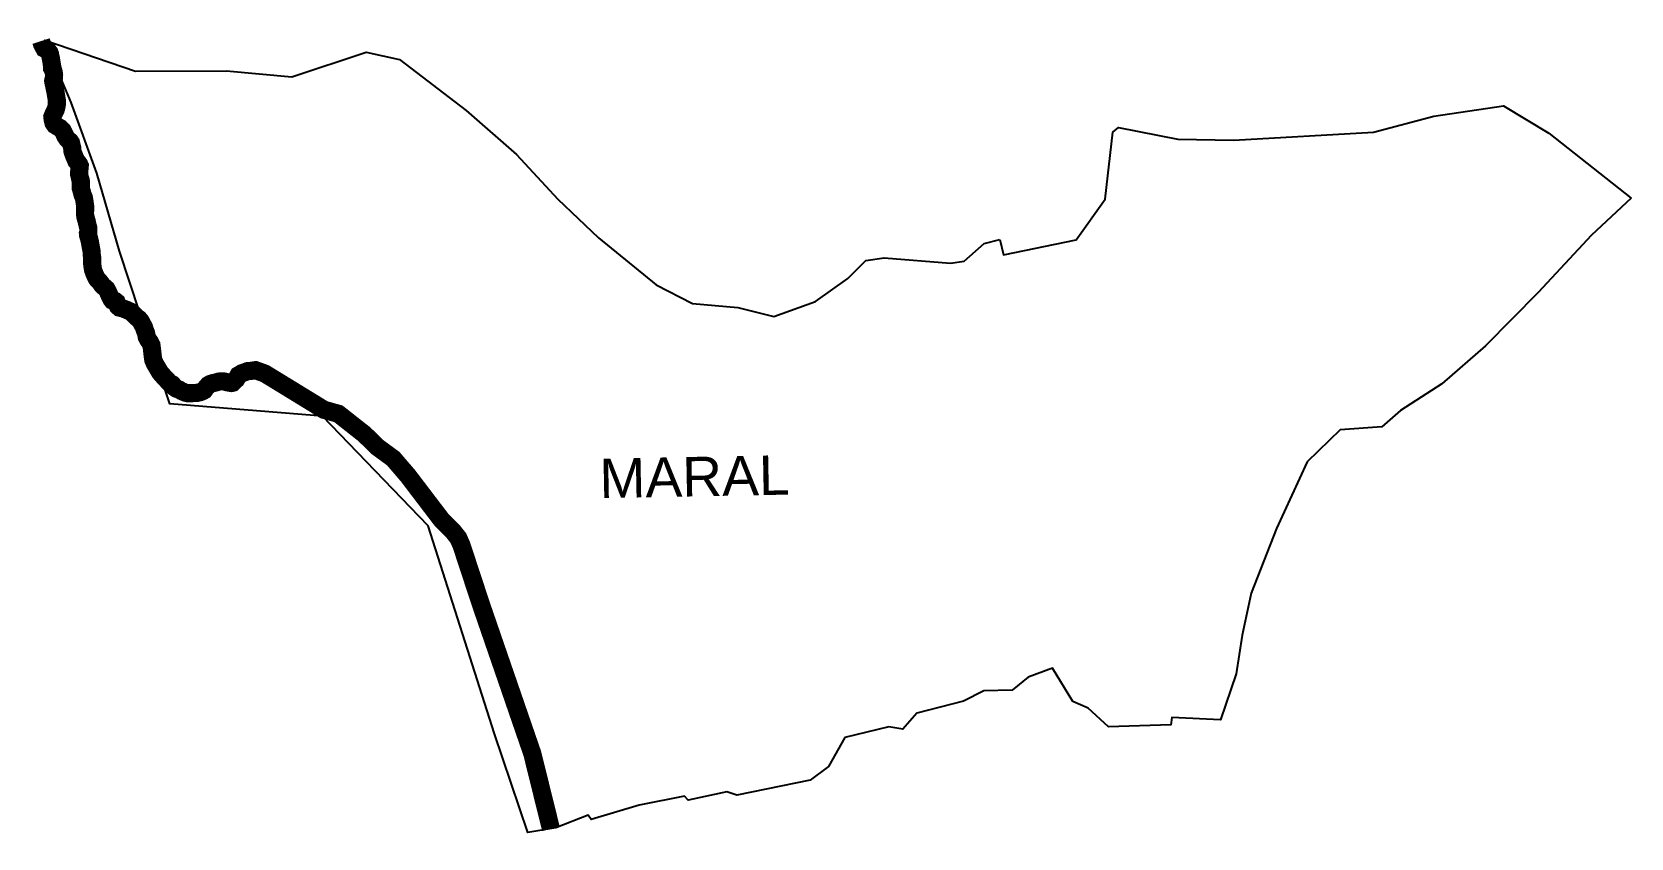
# Model space of a CAD drawing. Header units: metres. Extents: x 274747 to 293181, y 1991298 to 2074814.
# Drawn here: x 288781 to 293181, y 1991298 to 1993516 of the extents above; entities outside this region: 2.
import ezdxf

# ---------------------------------------------------------------- set-up
doc = ezdxf.new("R2010")
doc.units = ezdxf.units.M
doc.header["$MEASUREMENT"] = 0
for name, color, linetype in [('NATURALLY PROTECTED', 3, 'Continuous'), ('village', 3, 'Continuous'), ('VILLAGE NAME', 250, 'Continuous')]:
    doc.layers.add(name, color=color, linetype=linetype)
doc.styles.get("Standard").update_dxf_attribs({"font": 'arial.ttf'})

msp = doc.modelspace()

# ---------------------------------------------------------------- linework, layer by layer
at = {"layer": 'NATURALLY PROTECTED', "const_width": 50, "flags": 128}
for points in [[(274963.1, 2074788.5), (274961, 2074773.3), (274948.2, 2074695.2), (274940.5, 2074656.4), (274929.1, 2074613.7), (274923.8, 2074593.2), (274920.5, 2074578.9), (274916.9, 2074566), (274912.1, 2074547.9), (274908.9, 2074533.5), (274906.4, 2074522.6), (274901.8, 2074509.1), (274895.3, 2074483.2), (274884.1, 2074449.4), (274875, 2074420.6), (274862.6, 2074378.1), (274851.2, 2074342.2), (274850.4, 2074339.1)], [(274794.2, 2074199.6), (274788.1, 2074182.7), (274779.8, 2074162.3), (274773.5, 2074148.3), (274772.1, 2074145.1)]]:
    msp.add_lwpolyline(points, dxfattribs=at)
at = {"layer": 'NATURALLY PROTECTED', "color": 116, "true_color": 0x136734, "const_width": 50, "flags": 128}
for points in [[(288805.9, 1993491.2), (288808.9, 1993481.9), (288812.1, 1993475.9), (288814.8, 1993470.9), (288818.1, 1993469.4), (288821.4, 1993468), (288824.5, 1993465.2), (288826.8, 1993462), (288829.3, 1993458.5), (288830.3, 1993455.6), (288831.2, 1993450.4), (288832.9, 1993443.7), (288834.9, 1993431.1), (288836.5, 1993421.4), (288836.5, 1993415.8), (288839.2, 1993410.8), (288840.8, 1993404.9), (288841.7, 1993397.4), (288841.2, 1993389.8), (288840.1, 1993386.1), (288839.2, 1993381.7), (288840.8, 1993373.5), (288843.4, 1993361.3), (288845.6, 1993350.7), (288847.9, 1993337.1), (288849.5, 1993327), (288849.5, 1993318.1), (288847.8, 1993308.7), (288845.9, 1993302.2), (288841.6, 1993293.7), (288838.7, 1993287.1), (288837, 1993282.8), (288837.7, 1993275.8), (288840.1, 1993266.2), (288844.3, 1993260.1), (288850.4, 1993256.2), (288858.1, 1993251.9), (288865.3, 1993245), (288869.2, 1993237.4), (288872.3, 1993230.2), (288877.1, 1993222.9), (288881.4, 1993218.7), (288885.6, 1993214.9), (288888.3, 1993210.8), (288890, 1993203.4), (288891.6, 1993196.8), (288892.4, 1993187.8), (288896, 1993177.3), (288900.2, 1993167.5), (288902.9, 1993161.1), (288907.8, 1993156.1), (288910.6, 1993152.1), (288912.4, 1993148), (288911.7, 1993140.3), (288910.8, 1993131.8), (288910.8, 1993123.8), (288913.6, 1993111.5), (288915.1, 1993107.7), (288915.2, 1993101.3), (288915.2, 1993093.2), (288915.2, 1993086.4), (288918.2, 1993075.8), (288919.9, 1993068.7), (288923.5, 1993060.7), (288925.3, 1993050.5), (288927.2, 1993037), (288927, 1993020.9), (288927, 1993013.7), (288928.2, 1993005.8), (288931.2, 1992996.2), (288933.5, 1992985.6), (288936.1, 1992975.6), (288936.1, 1992970.6), (288936.1, 1992965.6), (288934.9, 1992962), (288935.5, 1992955.8), (288937.6, 1992949.5), (288940.1, 1992939.1), (288941.9, 1992929.2), (288943.6, 1992919.5), (288945.2, 1992911.1), (288945.2, 1992904.1), (288946.4, 1992896.2), (288946.4, 1992886.8), (288946.4, 1992879.2), (288947.7, 1992869.3), (288949, 1992861.5), (288951.9, 1992853.4), (288955.6, 1992844.7), (288959.3, 1992837.5), (288961.2, 1992834.7), (288967.9, 1992828.1), (288970.9, 1992824), (288973.9, 1992819.6), (288977.1, 1992816.5), (288982, 1992812.4), (288985.5, 1992809.3), (288988.4, 1992804.4), (288990.4, 1992800.6), (288994.3, 1992791.4), (288997, 1992786.2), (288999.7, 1992780.6), (289001.9, 1992777.7), (289005.9, 1992776.4), (289010.2, 1992775.4), (289013.7, 1992772.6), (289016.4, 1992764.8)], [(289016.4, 1992764.8), (289017.6, 1992761.3), (289021.5, 1992757.8), (289025, 1992757), (289030.4, 1992755.6), (289035.4, 1992753.7), (289041.4, 1992751.5), (289046.8, 1992749), (289052.7, 1992746.3), (289057.8, 1992741.9), (289061.4, 1992738.2), (289068.7, 1992731.1), (289074.8, 1992726.6), (289079, 1992722), (289081.6, 1992717.9), (289085.1, 1992710.7), (289089, 1992703.8), (289091.1, 1992696.5), (289094.6, 1992688.3), (289096.9, 1992676.5), (289101.4, 1992668.1), (289105.3, 1992663.1), (289109.6, 1992654.7), (289110.8, 1992645.3), (289113.7, 1992620), (289114.8, 1992613.6), (289117.6, 1992607.2), (289119.4, 1992602.8), (289125.7, 1992592.3), (289133.7, 1992578.8), (289143.5, 1992567.6), (289150.3, 1992560.2), (289160, 1992550.3), (289167.2, 1992546.4), (289169.9, 1992543.3), (289172.7, 1992538.6), (289178.4, 1992534.5), (289185.2, 1992532.4), (289192.3, 1992528.1), (289201.9, 1992524), (289209.3, 1992522), (289218.4, 1992522), (289227.1, 1992522.7), (289233.6, 1992522.7), (289243.6, 1992524.9), (289249.8, 1992527.4), (289254.7, 1992530), (289260.6, 1992538.2), (289264.4, 1992541.9), (289266.5, 1992544.7), (289270.7, 1992547.2), (289278.7, 1992549.8), (289289.3, 1992552.2), (289295.3, 1992554.1), (289301.4, 1992555), (289306.6, 1992555), (289315.5, 1992552.9), (289323, 1992551.1), (289329.7, 1992550.2), (289333.1, 1992551), (289335.4, 1992553.2), (289342.9, 1992560.4), (289346.7, 1992566.9), (289349.3, 1992571.5), (289353.8, 1992574), (289358.4, 1992577.1), (289365.8, 1992579.5), (289374, 1992582.8), (289384.9, 1992583.7), (289395.9, 1992585.5), (289421.5, 1992576.3), (289446.1, 1992561.3), (289550.7, 1992497.2), (289584.5, 1992476.5), (289607, 1992470.2), (289624.1, 1992465.4), (289640.6, 1992452.4), (289695.6, 1992409.1), (289731.4, 1992374), (289775, 1992342.1), (289815.8, 1992294.6), (289873.7, 1992218.5), (289909.3, 1992171.8), (289922, 1992159.2), (289939.5, 1992142), (289953.9, 1992123.8), (289962.6, 1992104.3), (290016.6, 1991940.2), (290062.2, 1991807.7), (290088.9, 1991730.3), (290121, 1991637), (290142.6, 1991574.3), (290157.8, 1991530.2), (290175.3, 1991459.5), (290203.1, 1991347.1), (290209.1, 1991322.9)]]:
    msp.add_lwpolyline(points, dxfattribs=at)
at = {"layer": 'village'}
msp.add_lwpolyline([(291401.1, 1992934.5), (291443.9, 1992945.2)], dxfattribs=at)
at = {"layer": 'village', "color": 3, "true_color": 0x00ff00}
for points in [[(293181.3, 1993059, 0), (293072.2, 1992956.9, 0), (292926.1, 1992799.1, 0), (292780.4, 1992652.8, 0), (292660.4, 1992547.9, 0), (292547.2, 1992474.3, 0), (292495.1, 1992429.1, 0), (292381.2, 1992421.5, 0), (292290.3, 1992332.8, 0), (292205.7, 1992150.1, 0), (292136.1, 1991971.4, 0), (292110.8, 1991856.2, 0), (292095.1, 1991749.7, 0), (292052, 1991623.5, 0), (291917.5, 1991629.4, 0), (291914.5, 1991609.1, 0), (291743.4, 1991603.5, 0), (291687.2, 1991655.1, 0), (291644.8, 1991673.9, 0), (291588.8, 1991765.5, 0), (291522.1, 1991740.4, 0), (291478, 1991704.9, 0), (291400.1, 1991703.4, 0), (291344.5, 1991674.6, 0), (291216.3, 1991641.6, 0), (291177.3, 1991597.6, 0), (291139.1, 1991603.8, 0), (291018, 1991575, 0), (290973.1, 1991495.1, 0), (290922.5, 1991456.7, 0), (290720.5, 1991416.1, 0), (290693.1, 1991424.9, 0), (290586.8, 1991402, 0), (290576.7, 1991413.4, 0), (290451.6, 1991388.4, 0), (290319.6, 1991349.2, 0), (290311.9, 1991360.9, 0), (290222.4, 1991326.2, 0), (290145.7, 1991313.5, 0), (290054, 1991585, 0), (289871.2, 1992156.7, 0), (289580.2, 1992458.7, 0), (289160.1, 1992493.2, 0), (289021.6, 1992913.3, 0), (288959.7, 1993127.9, 0), (288888.3, 1993322.6, 0), (288815.8, 1993493.3, 0), (289065.5, 1993408.3, 0), (289316.4, 1993409.4, 0), (289496.4, 1993392.9, 0), (289700.2, 1993460.6, 0), (289792.4, 1993440.1, 0), (289975.4, 1993299.7, 0), (290114.6, 1993178.6, 0), (290228.2, 1993056.2, 0), (290339.5, 1992949.4, 0), (290498.3, 1992820.3, 0), (290598.2, 1992769, 0), (290723, 1992758, 0), (290822.5, 1992733.2, 0), (290937.4, 1992774.4, 0), (291026, 1992838.1, 0), (291075.5, 1992887.1, 0), (291125.7, 1992894.8, 0), (291309, 1992879.9, 0), (291346.6, 1992885.2, 0), (291401.1, 1992934.5, 0)], [(291443.9, 1992945.2, 0), (291454.3, 1992903, 0), (291654.6, 1992944.2, 0), (291734, 1993056.5, 0), (291755.3, 1993240.2, 0), (291771.1, 1993253.8, 0), (291934.5, 1993221.3, 0), (292088.4, 1993218.6, 0), (292472.4, 1993240.2, 0), (292638.7, 1993284.9, 0), (292830.5, 1993312.7, 0), (292955, 1993238.1, 0), (293181.3, 1993059, 0)]]:
    msp.add_polyline3d(points, dxfattribs=at)

# ---------------------------------------------------------------- texts
at = {"layer": 'VILLAGE NAME', "insert": (290341.3, 1992341.8), "char_height": 108.748, "attachment_point": 1, "rotation": 1.1028}
msp.add_mtext_dynamic_manual_height_columns('{\\fArial|b0|i0|c0|p34;MARAL}', width=1571.314, gutter_width=543.7, heights=[0], dxfattribs=at)

doc.saveas('drawing.dxf')
